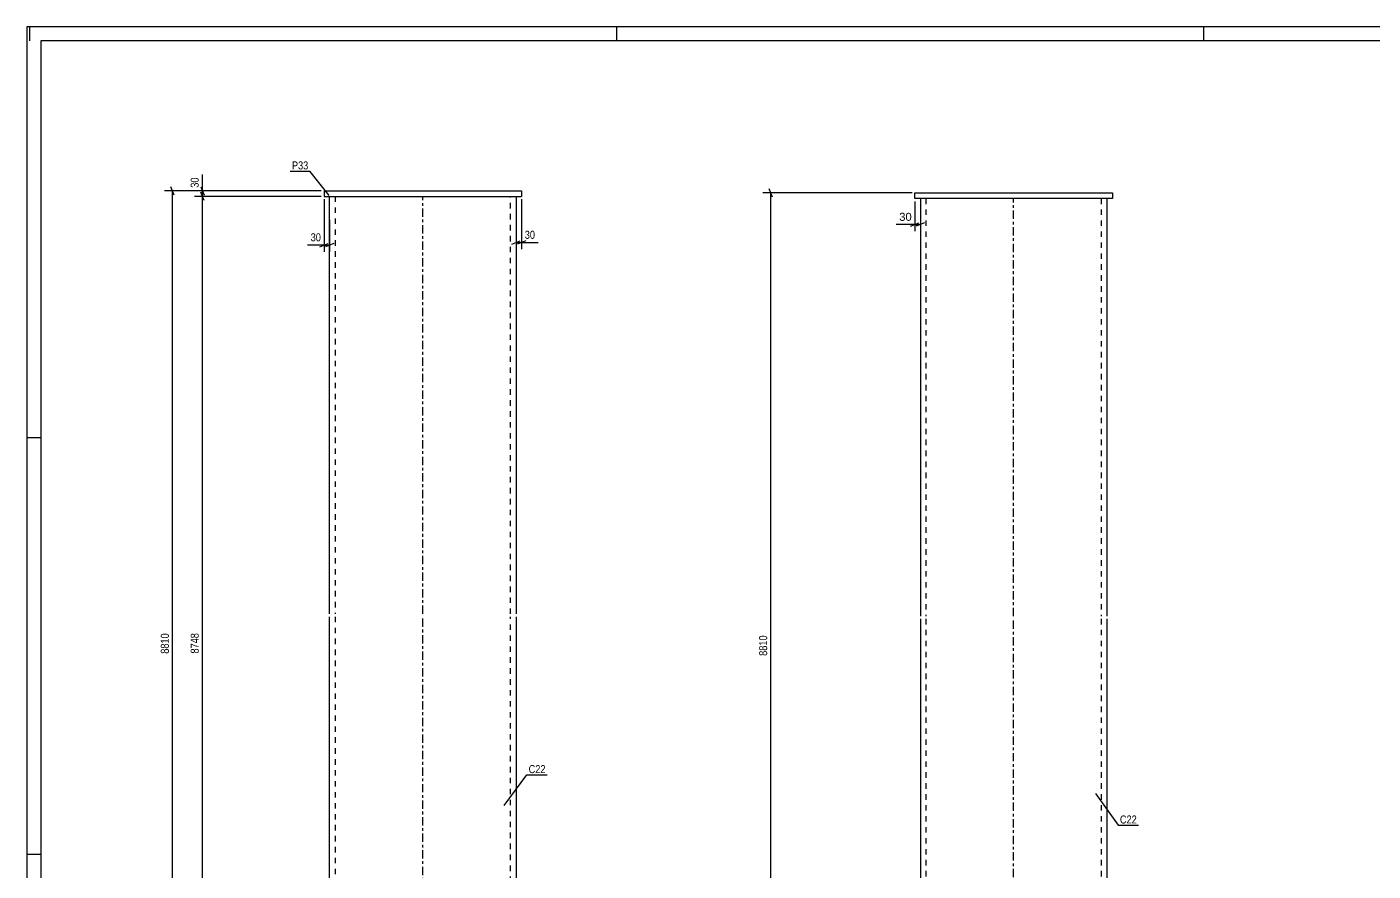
# Model space of a CAD drawing. Header units: millimetres. Extents: x 0 to 841, y 0 to 594.
# Drawn here: x 0 to 481.5, y 292.1 to 594 of the extents above; entities that cross this region are included whole.
import ezdxf

# ---------------------------------------------------------------- set-up
doc = ezdxf.new("R2010")
doc.units = ezdxf.units.MM
doc.linetypes.add('DXK_LINE_DOT2', pattern=[3.9198, 1.9599, -1.9599])
doc.linetypes.add('DXK_LINE_DOT3', pattern=[5.9187, 2.979, -0.9799, 0.9799, -0.9799])
doc.styles.add('Arial', font='ARIAL.TTF', dxfattribs={"height": 0.2})
doc.styles.add('Arial Narrow', font='ARIALN.TTF', dxfattribs={"height": 0.2})

# ---------------------------------------------------------------- blocks, each defined once
blk = doc.blocks.new('Unknown-727412140-2639')
at = {"color": 5, "linetype": 'Continuous'}
for p, q in [((841, 594), (0, 594)), ((0, 594), (0, 0)), ((1, 589), (1, 594)), ((211, 589), (211, 594)), ((421, 589), (421, 594)), ((836, 589), (5, 589)), ((5, 589), (5, 5)), ((5, 447), (0, 447)), ((5, 298), (0, 298))]:
    blk.add_line(p, q, dxfattribs=at)
blk = doc.blocks.new('Part-727412140-1233 - 1134')
at = {"color": 2, "linetype": 'Continuous'}
for p, q in [((317.59, 532.61), (317.59, 534.61)), ((317.59, 534.61), (388.25, 534.61)), ((388.25, 534.61), (388.25, 532.61)), ((388.25, 532.61), (317.59, 532.61))]:
    blk.add_line(p, q, dxfattribs=at)
blk = doc.blocks.new('Part-727412140-1234 - 1134')
at = {"color": 2, "linetype": 'Continuous'}
for p, q in [((319.59, 532.61), (319.59, 383.27)), ((386.25, 532.61), (386.25, 383.27)), ((319.59, 382.27), (319.59, 232.94)), ((386.25, 382.27), (386.25, 232.94))]:
    blk.add_line(p, q, dxfattribs=at)
at = {"color": 7, "linetype": 'DXK_LINE_DOT2'}
for p, q in [((386.25, 532.61), (319.59, 532.61)), ((321.59, 532.61), (321.59, 383.27)), ((384.25, 532.61), (384.25, 383.27)), ((321.59, 382.27), (321.59, 212.94)), ((384.25, 382.27), (384.25, 212.94)), ((319.59, 232.94), (319.59, 212.94)), ((386.25, 232.94), (386.25, 212.94)), ((386.25, 212.94), (319.59, 212.94))]:
    blk.add_line(p, q, dxfattribs=at)
at = {"color": 7, "linetype": 'DXK_LINE_DOT3'}
for p, q in [((352.92, 383.27), (352.92, 532.61)), ((352.92, 212.94), (352.92, 382.27))]:
    blk.add_line(p, q, dxfattribs=at)
blk = doc.blocks.new('Part-727412140-1277 - 1263')
at = {"color": 2, "linetype": 'Continuous'}
for p, q in [((106.28, 535.36), (176.95, 535.36)), ((106.28, 535.36), (106.28, 533.36)), ((176.95, 535.36), (176.95, 533.36)), ((106.28, 533.36), (176.95, 533.36))]:
    blk.add_line(p, q, dxfattribs=at)
blk = doc.blocks.new('Part-727412140-1278 - 1263')
at = {"color": 2, "linetype": 'Continuous'}
for p, q in [((108.28, 384.03), (108.28, 533.36)), ((174.95, 533.36), (174.95, 384.03)), ((108.28, 233.69), (108.28, 383.03)), ((174.95, 383.03), (174.95, 233.69))]:
    blk.add_line(p, q, dxfattribs=at)
at = {"color": 7, "linetype": 'DXK_LINE_DOT2'}
for p, q in [((108.28, 533.36), (174.95, 533.36)), ((110.28, 533.36), (110.28, 384.03)), ((172.95, 384.03), (172.95, 533.36)), ((110.28, 383.03), (110.28, 213.69)), ((172.95, 213.69), (172.95, 383.03)), ((108.28, 233.69), (108.28, 213.69)), ((174.95, 233.69), (174.95, 213.69)), ((174.95, 213.69), (108.28, 213.69))]:
    blk.add_line(p, q, dxfattribs=at)
at = {"color": 7, "linetype": 'DXK_LINE_DOT3'}
for p, q in [((141.61, 384.03), (141.61, 533.36)), ((141.61, 213.69), (141.61, 383.03))]:
    blk.add_line(p, q, dxfattribs=at)
blk = doc.blocks.new('StraightDimension-727412140-1565 - 1134')
at = {"color": 7, "linetype": 'Continuous'}
for p, q in [((316.59, 534.61), (263.27, 534.61)), ((266.72, 533.11), (265.52, 536.11)), ((266.12, 210.81), (266.12, 534.61)), ((265.52, 212.31), (266.72, 209.31)), ((275.12, 210.81), (263.27, 210.81))]:
    blk.add_line(p, q, dxfattribs=at)
at = {"color": 0}
blk.add_wipeout([(265.37, 376.96), (261.17, 376.96), (261.17, 368.45), (265.37, 368.45)], dxfattribs=at)
at = {"color": 3, "style": 'Arial Narrow'}
blk.add_text('8810', height=2.863, rotation=90.0002, dxfattribs=at).set_placement((264.77, 369.05))
blk = doc.blocks.new('StraightDimension-727412140-8241 - 1134')
at = {"color": 7, "linetype": 'Continuous'}
for p, q in [((317.59, 531.61), (317.59, 520.89)), ((319.59, 531.61), (319.59, 520.89)), ((316.09, 522.69), (319.09, 523.89)), ((317.59, 523.29), (319.59, 523.29)), ((321.09, 523.89), (318.09, 522.69))]:
    blk.add_line(p, q, dxfattribs=at)
at = {"color": 0}
blk.add_wipeout([(317.06, 524.04), (317.06, 528.24), (311.42, 528.24), (311.42, 524.04)], dxfattribs=at)
at = {"color": 7, "linetype": 'Continuous'}
blk.add_line((317.59, 523.29), (310.89, 523.29), dxfattribs=at)
blk.add_line((317.59, 523.29), (310.89, 523.29), dxfattribs=at)
at = {"color": 3, "style": 'Arial'}
blk.add_text('30', height=2.865, dxfattribs=at).set_placement((312.02, 524.64))
blk = doc.blocks.new('StraightDimension-727412140-3536 - 1263')
at = {"color": 7, "linetype": 'Continuous'}
for p, q in [((106.28, 532.36), (106.28, 513.58)), ((108.28, 524.98), (108.28, 513.58)), ((104.78, 515.38), (107.78, 516.58)), ((106.28, 515.98), (108.28, 515.98)), ((109.78, 516.58), (106.78, 515.38))]:
    blk.add_line(p, q, dxfattribs=at)
at = {"color": 0}
blk.add_wipeout([(105.75, 516.73), (105.75, 520.93), (100.9, 520.93), (100.9, 516.73)], dxfattribs=at)
at = {"color": 7, "linetype": 'Continuous'}
blk.add_line((106.28, 515.98), (100.37, 515.98), dxfattribs=at)
blk.add_line((106.28, 515.98), (100.37, 515.98), dxfattribs=at)
at = {"color": 3, "style": 'Arial Narrow'}
blk.add_text('30', height=2.863, dxfattribs=at).set_placement((101.5, 517.33))
blk = doc.blocks.new('StraightDimension-727412140-3251 - 1263')
at = {"color": 7, "linetype": 'Continuous'}
for p, q in [((105.28, 535.36), (59.94, 535.36)), ((62.19, 536.86), (63.39, 533.86)), ((63.39, 531.86), (62.19, 534.86)), ((62.79, 533.36), (62.79, 535.36)), ((105.28, 533.36), (59.94, 533.36))]:
    blk.add_line(p, q, dxfattribs=at)
at = {"color": 0}
blk.add_wipeout([(62.04, 540.74), (57.84, 540.74), (57.84, 535.89), (62.04, 535.89)], dxfattribs=at)
at = {"color": 7, "linetype": 'Continuous'}
blk.add_line((62.79, 535.36), (62.79, 541.27), dxfattribs=at)
blk.add_line((62.79, 535.36), (62.79, 541.27), dxfattribs=at)
at = {"color": 3, "style": 'Arial Narrow'}
blk.add_text('30', height=2.863, rotation=90.0002, dxfattribs=at).set_placement((61.44, 536.49))
blk = doc.blocks.new('StraightDimension-727412140-3252 - 1263')
at = {"color": 7, "linetype": 'Continuous'}
for p, q in [((63.39, 531.86), (62.19, 534.86)), ((105.28, 533.36), (59.94, 533.36)), ((62.79, 213.69), (62.79, 533.36)), ((83.11, 213.69), (59.94, 213.69)), ((62.19, 215.19), (63.39, 212.19))]:
    blk.add_line(p, q, dxfattribs=at)
at = {"color": 0}
blk.add_wipeout([(62.04, 377.78), (57.84, 377.78), (57.84, 369.27), (62.04, 369.27)], dxfattribs=at)
at = {"color": 3, "style": 'Arial Narrow'}
blk.add_text('8748', height=2.863, rotation=90.0002, dxfattribs=at).set_placement((61.44, 369.87))
blk = doc.blocks.new('StraightDimension-727412140-3330 - 1263')
at = {"color": 7, "linetype": 'Continuous'}
for p, q in [((105.28, 535.36), (49.26, 535.36)), ((52.71, 533.86), (51.51, 536.86)), ((52.11, 211.56), (52.11, 535.36)), ((51.51, 213.06), (52.71, 210.06)), ((83.11, 211.56), (49.26, 211.56))]:
    blk.add_line(p, q, dxfattribs=at)
at = {"color": 0}
blk.add_wipeout([(51.36, 377.72), (47.16, 377.72), (47.16, 369.2), (51.36, 369.2)], dxfattribs=at)
at = {"color": 3, "style": 'Arial Narrow'}
blk.add_text('8810', height=2.863, rotation=90.0002, dxfattribs=at).set_placement((50.76, 369.8))
blk = doc.blocks.new('StraightDimension-727412140-3547 - 1263')
at = {"color": 7, "linetype": 'Continuous'}
for p, q in [((176.95, 532.36), (176.95, 514.47)), ((174.95, 523.32), (174.95, 514.47)), ((173.45, 516.27), (176.45, 517.47)), ((174.95, 516.87), (176.95, 516.87)), ((178.45, 517.47), (175.45, 516.27))]:
    blk.add_line(p, q, dxfattribs=at)
at = {"color": 0}
blk.add_wipeout([(182.33, 517.62), (182.33, 521.82), (177.47, 521.82), (177.47, 517.62)], dxfattribs=at)
at = {"color": 7, "linetype": 'Continuous'}
blk.add_line((176.95, 516.87), (182.85, 516.87), dxfattribs=at)
blk.add_line((176.95, 516.87), (182.85, 516.87), dxfattribs=at)
at = {"color": 3, "style": 'Arial Narrow'}
blk.add_text('30', height=2.863, dxfattribs=at).set_placement((178.07, 518.22))
blk = doc.blocks.new('Mark-727412140-1776 - 1134')
at = {"color": 0}
blk.add_wipeout([(396.99, 309.08), (396.99, 312.08), (390.96, 312.08), (390.96, 309.08)], dxfattribs=at)
blk.add_wipeout([(396.99, 309.08), (396.99, 312.08), (390.96, 312.08), (390.96, 309.08)], dxfattribs=at)
at = {"color": 30, "linetype": 'Continuous'}
for p, q in [((382.27, 319.77), (390.36, 308.48)), ((390.36, 308.48), (397.59, 308.48))]:
    blk.add_line(p, q, dxfattribs=at)
at = {"color": 3, "style": 'Arial Narrow'}
blk.add_text('C22', height=2.863, dxfattribs=at).set_placement((390.96, 309.08))
blk = doc.blocks.new('Mark-727412140-3281 - 1263')
at = {"color": 0}
blk.add_wipeout([(185.49, 327.1), (185.49, 330.1), (179.46, 330.1), (179.46, 327.1)], dxfattribs=at)
blk.add_wipeout([(185.49, 327.1), (185.49, 330.1), (179.46, 330.1), (179.46, 327.1)], dxfattribs=at)
at = {"color": 30, "linetype": 'Continuous'}
for p, q in [((170.71, 315.54), (178.86, 326.5)), ((178.86, 326.5), (186.09, 326.5))]:
    blk.add_line(p, q, dxfattribs=at)
at = {"color": 3, "style": 'Arial Narrow'}
blk.add_text('C22', height=2.863, dxfattribs=at).set_placement((179.46, 327.1))
blk = doc.blocks.new('Mark-727412140-1737 - 1263')
at = {"color": 0}
blk.add_wipeout([(100.63, 543.04), (100.63, 546.04), (94.79, 546.04), (94.79, 543.04)], dxfattribs=at)
blk.add_wipeout([(100.63, 543.04), (100.63, 546.04), (94.79, 546.04), (94.79, 543.04)], dxfattribs=at)
at = {"color": 30, "linetype": 'Continuous'}
for p in [(94.19, 542.44), (108.08, 533.65)]:
    blk.add_line(p, (101.23, 542.44), dxfattribs=at)
at = {"color": 3, "style": 'Arial Narrow'}
blk.add_text('P33', height=2.863, dxfattribs=at).set_placement((94.79, 543.04))

msp = doc.modelspace()

# ---------------------------------------------------------------- block references
for name in ['Unknown-727412140-2639', 'Part-727412140-1277 - 1263', 'Part-727412140-1233 - 1134', 'Part-727412140-1278 - 1263', 'Part-727412140-1234 - 1134']:
    msp.add_blockref(name, (0, 0))

# ---------------------------------------------------------------- next in the draw order: block references
for name in ['StraightDimension-727412140-1565 - 1134', 'StraightDimension-727412140-3536 - 1263', 'StraightDimension-727412140-3547 - 1263', 'Mark-727412140-3281 - 1263', 'Mark-727412140-1776 - 1134']:
    msp.add_blockref(name, (0, 0))

# ---------------------------------------------------------------- next in the draw order: block references
for name in ['StraightDimension-727412140-3251 - 1263', 'StraightDimension-727412140-8241 - 1134']:
    msp.add_blockref(name, (0, 0))

# ---------------------------------------------------------------- next in the draw order: block references
msp.add_blockref('StraightDimension-727412140-3252 - 1263', (0, 0))

# ---------------------------------------------------------------- next in the draw order: block references
msp.add_blockref('StraightDimension-727412140-3330 - 1263', (0, 0))

# ---------------------------------------------------------------- next in the draw order: block references
msp.add_blockref('Mark-727412140-1737 - 1263', (0, 0))

doc.saveas('drawing.dxf')
